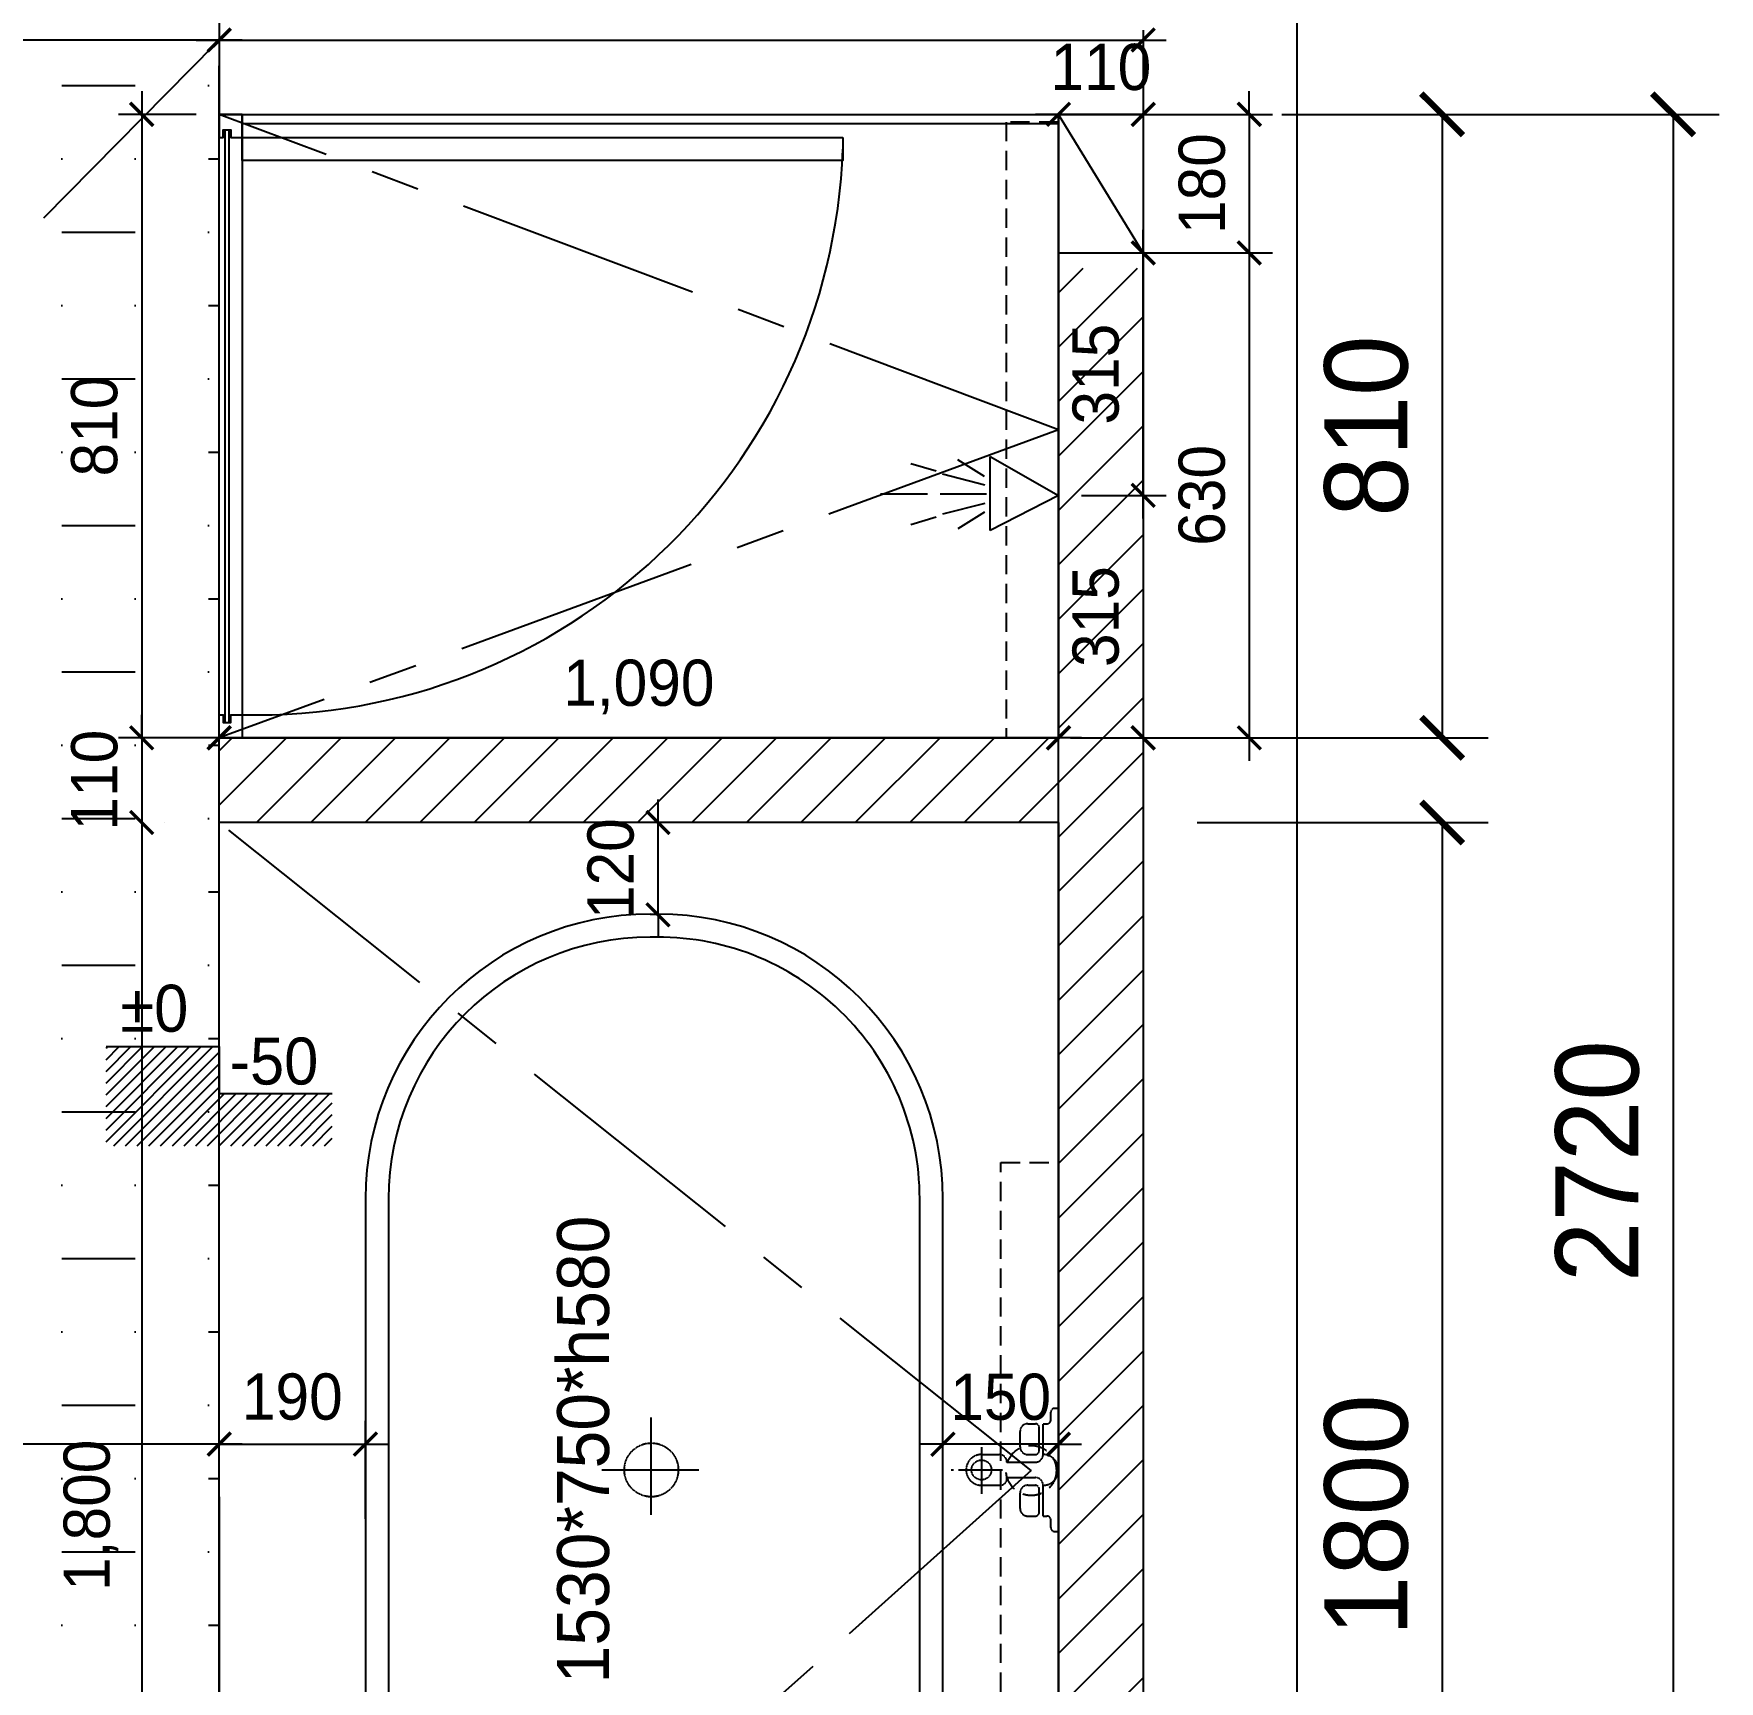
# Model space of a CAD drawing. Header units: millimetres. Extents: x 217202 to 745838, y -6815 to 171372.
# Drawn here: x 342102 to 344291, y 68793 to 70933 of the extents above; entities that cross this region are included whole.
import ezdxf

# ---------------------------------------------------------------- set-up
doc = ezdxf.new("R2010")
doc.units = ezdxf.units.MM
doc.header["$PDMODE"] = 3
doc.linetypes.add('CENTER', pattern=[50.8, 31.75, -6.35, 6.35, -6.35])
doc.linetypes.add('DASHED', pattern=[0.75, 0.5, -0.25])
doc.layers.get('DEFPOINTS').update_dxf_attribs({"color": 248})
for name, color, linetype in [('0-ELC TEXT', 7, 'Continuous'), ('03-WAL NEW', 3, 'Continuous'), ('06-FUR', 6, 'Continuous'), ('06-LIGHT', 4, 'Continuous'), ('07-DIM', 5, 'Continuous'), ('BATH', 4, 'Continuous'), ('C-WALL1', 2, 'Continuous'), ('CO-BATH', 6, 'Continuous'), ('FUR', 8, 'DASHED'), ('HAT', 5, 'Continuous'), ('TOILET-1', 6, 'Continuous'), ('도면층4', 4, 'Continuous')]:
    doc.layers.add(name, color=color, linetype=linetype)
doc.styles.add('HY 울릉도 L', font='')
doc.styles.add('YOURNAME', font='HY울릉도M.TTF')
doc.styles.add('코레일둥고', font='Korail_Round_Gothic_Medium.ttf')
doc.styles.get('HY 울릉도 L').set_extended_font_data('HY울릉도L')
doc.dimstyles.new('30', dxfattribs={"dimscale": 30, "dimtxt": 2, "dimasz": 1, "dimexe": 1, "dimexo": 1, "dimgap": 1, "dimtad": 1, "dimdec": 0, "dimrnd": 0.05, "dimdsep": 46, "dimlunit": 6, "dimtxsty": 'HY 울릉도 L', "dimblk": 'ARCHTICK', "dimcen": 2.5, "dimdle": 1, "dimclrd": 133, "dimclre": 133, "dimclrt": 30, "dimadec": 0, "dimazin": 0, "dimtfac": 1, "dimtdec": 0, "dimtix": 1, "dimtmove": 2, "dimatfit": 3, "dimldrblk": 'ARCHTICK', "dimfxl": 1, "dimlwd": -1, "dimlwe": -1, "dimarcsym": 0})
doc.dimstyles.new('YOURNAME-60', dxfattribs={"dimscale": 60, "dimtxt": 1.8, "dimasz": 0.9, "dimexe": 1, "dimexo": 3, "dimgap": 0.7, "dimtad": 1, "dimdec": 0, "dimzin": 0, "dimdsep": 46, "dimtxsty": 'YOURNAME', "dimblk": 'ARCHTICK', "dimcen": 0, "dimclrd": 1, "dimclre": 1, "dimclrt": 7, "dimadec": 0, "dimazin": 0, "dimtfac": 1, "dimtdec": 0, "dimtix": 1, "dimtmove": 2, "dimatfit": 3, "dimldrblk": 'ARCHTICK', "dimfxl": 1, "dimtolj": 1, "dimtzin": 0, "dimarcsym": 0})

# ---------------------------------------------------------------- blocks, each defined once
blk = doc.blocks.new('_ArchTick')
at = {"color": 0, "linetype": 'ByBlock', "const_width": 0.15}
blk.add_lwpolyline([(-0.5, -0.5), (0.5, 0.5)], dxfattribs=at)
blk = doc.blocks.new('*D115')
at = {"layer": '06-FUR', "color": 133, "transparency": 16777216}
for p, q in [((342342.7, 70937.9), (342342.7, 70895.2)), ((343542.7, 70937.9), (343542.7, 70895.2)), ((342312.7, 70925.2), (343572.7, 70925.2))]:
    blk.add_line(p, q, dxfattribs=at)
at = {"layer": 'DEFPOINTS', "color": 0, "transparency": 16777216}
for p in [(342342.7, 70967.9), (343542.7, 70967.9), (343542.7, 70925.2)]:
    blk.add_point(p, dxfattribs=at)
at = {"layer": '06-FUR', "color": 133, "transparency": 16777216, "xscale": 30, "yscale": 30, "zscale": 30, "rotation": 180}
blk.add_blockref('_ArchTick', (342342.7, 70925.2), dxfattribs=at)
at = {"layer": '06-FUR', "color": 133, "transparency": 16777216, "xscale": 30, "yscale": 30, "zscale": 30}
blk.add_blockref('_ArchTick', (343542.7, 70925.2), dxfattribs=at)
at = {"layer": '06-FUR', "color": 30, "transparency": 16777216, "insert": (342942.7, 70991.1), "char_height": 60, "attachment_point": 5, "style": 'HY 울릉도 L'}
blk.add_mtext('1,200', dxfattribs=at)
blk = doc.blocks.new('*D105')
at = {"layer": '06-FUR', "color": 133, "transparency": 16777216}
for p, q in [((341642.7, 70955.2), (341642.7, 70955.2)), ((342342.7, 70937.9), (342342.7, 70895.2)), ((342372.7, 70925.2), (341612.7, 70925.2))]:
    blk.add_line(p, q, dxfattribs=at)
at = {"layer": 'DEFPOINTS', "color": 0, "transparency": 16777216}
for p in [(342342.7, 70967.9), (341642.7, 70925.2), (341642.7, 70925.2)]:
    blk.add_point(p, dxfattribs=at)
at = {"layer": '06-FUR', "color": 133, "transparency": 16777216, "xscale": 30, "yscale": 30, "zscale": 30, "rotation": 180}
blk.add_blockref('_ArchTick', (341642.7, 70925.2), dxfattribs=at)
at = {"layer": '06-FUR', "color": 133, "transparency": 16777216, "xscale": 30, "yscale": 30, "zscale": 30}
blk.add_blockref('_ArchTick', (342342.7, 70925.2), dxfattribs=at)
at = {"layer": '06-FUR', "color": 30, "transparency": 16777216, "insert": (341992.7, 70986.4), "char_height": 60, "attachment_point": 5, "style": 'HY 울릉도 L'}
blk.add_mtext('700', dxfattribs=at)
blk = doc.blocks.new('AC-8')
at = {"layer": 'BATH'}
for p, q in [((-50.8, 54), (-0.1, 142.7)), ((-0.1, 142.7), (45.4, 54)), ((45.4, 54), (-50.8, 54)), ((-24.7, 46.5), (-46.3, 12.2)), ((-13.5, 47.3), (-27.7, -7.9)), ((-1.6, 49.5), (-1.6, -10.8)), ((10.4, 47.3), (24.5, -7.9)), ((21.6, 46.5), (43.2, 12.2)), ((-31.4, -16.2), (-41.1, -49)), ((28.3, -16.2), (38, -49)), ((-1.6, -27.3), (-1.6, -88.5))]:
    blk.add_line(p, q, dxfattribs=at)
blk = doc.blocks.new('*D106')
at = {"layer": 'DEFPOINTS', "color": 0, "transparency": 16777216}
for p in [(343542.7, 70828.6), (343542.7, 68108.6), (344230.9, 68108.6)]:
    blk.add_point(p, dxfattribs=at)
at = {"layer": 'HAT', "color": 1, "lineweight": -2, "transparency": 16777216}
for p, q in [((343722.7, 70828.6), (344290.9, 70828.6)), ((344230.9, 70828.6), (344230.9, 68108.6)), ((343722.7, 68108.6), (344290.9, 68108.6))]:
    blk.add_line(p, q, dxfattribs=at)
at = {"layer": 'HAT', "color": 1, "lineweight": -2, "transparency": 16777216, "xscale": 54, "yscale": 54, "zscale": 54}
for p, rotation in [((344230.9, 70828.6), 90), ((344230.9, 68108.6), 270)]:
    blk.add_blockref('_ArchTick', p, dxfattribs=dict(at, rotation=rotation))
at = {"layer": 'HAT', "color": 7, "transparency": 16777216, "insert": (344132.7, 69468.6), "char_height": 108, "attachment_point": 5, "rotation": 90, "style": 'YOURNAME'}
blk.add_mtext('\\A1;2720', dxfattribs=at)
blk = doc.blocks.new('*D107')
at = {"layer": 'DEFPOINTS', "color": 0, "transparency": 16777216}
for p in [(343542.7, 70828.6), (343268.3, 70018.6), (343930.9, 70018.6)]:
    blk.add_point(p, dxfattribs=at)
at = {"layer": 'HAT', "color": 1, "lineweight": -2, "transparency": 16777216}
for p, q in [((343722.7, 70828.6), (343990.9, 70828.6)), ((343930.9, 70828.6), (343930.9, 70018.6)), ((343448.3, 70018.6), (343990.9, 70018.6))]:
    blk.add_line(p, q, dxfattribs=at)
at = {"layer": 'HAT', "color": 1, "lineweight": -2, "transparency": 16777216, "xscale": 54, "yscale": 54, "zscale": 54}
for p, rotation in [((343930.9, 70828.6), 90), ((343930.9, 70018.6), 270)]:
    blk.add_blockref('_ArchTick', p, dxfattribs=dict(at, rotation=rotation))
at = {"layer": 'HAT', "color": 7, "transparency": 16777216, "insert": (343832.7, 70423.6), "char_height": 108, "attachment_point": 5, "rotation": 90, "style": 'YOURNAME'}
blk.add_mtext('\\A1;810', dxfattribs=at)
blk = doc.blocks.new('*D108')
at = {"layer": 'DEFPOINTS', "color": 0, "transparency": 16777216}
for p in [(343432.7, 69908.6), (343542.7, 68108.6), (343930.9, 68108.6)]:
    blk.add_point(p, dxfattribs=at)
at = {"layer": 'HAT', "color": 1, "lineweight": -2, "transparency": 16777216}
for p, q in [((343612.7, 69908.6), (343990.9, 69908.6)), ((343930.9, 69908.6), (343930.9, 68108.6)), ((343722.7, 68108.6), (343990.9, 68108.6))]:
    blk.add_line(p, q, dxfattribs=at)
at = {"layer": 'HAT', "color": 1, "lineweight": -2, "transparency": 16777216, "xscale": 54, "yscale": 54, "zscale": 54}
for p, rotation in [((343930.9, 69908.6), 90), ((343930.9, 68108.6), 270)]:
    blk.add_blockref('_ArchTick', p, dxfattribs=dict(at, rotation=rotation))
at = {"layer": 'HAT', "color": 7, "transparency": 16777216, "insert": (343832.7, 69008.6), "char_height": 108, "attachment_point": 5, "rotation": 90, "style": 'YOURNAME'}
blk.add_mtext('\\A1;1800', dxfattribs=at)
blk = doc.blocks.new('*D119')
at = {"layer": '06-FUR', "color": 133, "transparency": 16777216}
for p, q in [((342242, 69938.6), (342242, 68078.6)), ((342272, 69908.6), (342272, 69908.6)), ((342312.7, 68108.6), (342212, 68108.6))]:
    blk.add_line(p, q, dxfattribs=at)
at = {"layer": 'DEFPOINTS', "color": 0, "transparency": 16777216}
for p in [(342242, 69908.6), (342242, 68108.6), (342342.7, 68108.6)]:
    blk.add_point(p, dxfattribs=at)
at = {"layer": '06-FUR', "color": 133, "transparency": 16777216, "xscale": 30, "yscale": 30, "zscale": 30}
for p, rotation in [((342242, 69908.6), 90), ((342242, 68108.6), 270)]:
    blk.add_blockref('_ArchTick', p, dxfattribs=dict(at, rotation=rotation))
at = {"layer": '06-FUR', "color": 30, "transparency": 16777216, "insert": (342176.1, 69008.6), "char_height": 60, "attachment_point": 5, "rotation": 90, "style": 'HY 울릉도 L'}
blk.add_mtext('1,800', dxfattribs=at)
blk = doc.blocks.new('*D121')
at = {"layer": '06-FUR', "color": 133, "transparency": 16777216}
for p, q in [((342242, 70858.6), (342242, 69988.6)), ((342312.7, 70828.6), (342212, 70828.6)), ((342312.7, 70018.6), (342212, 70018.6))]:
    blk.add_line(p, q, dxfattribs=at)
at = {"layer": 'DEFPOINTS', "color": 0, "transparency": 16777216}
for p in [(342342.7, 70828.6), (342242, 70018.6), (342342.7, 70018.6)]:
    blk.add_point(p, dxfattribs=at)
at = {"layer": '06-FUR', "color": 133, "transparency": 16777216, "xscale": 30, "yscale": 30, "zscale": 30}
for p, rotation in [((342242, 70828.6), 90), ((342242, 70018.6), 270)]:
    blk.add_blockref('_ArchTick', p, dxfattribs=dict(at, rotation=rotation))
at = {"layer": '06-FUR', "color": 30, "transparency": 16777216, "insert": (342180.7, 70423.6), "char_height": 60, "attachment_point": 5, "rotation": 90, "style": 'HY 울릉도 L'}
blk.add_mtext('810', dxfattribs=at)
blk = doc.blocks.new('*D122')
at = {"layer": '06-FUR', "color": 133, "transparency": 16777216}
for p, q in [((343432.7, 70828.6), (343402.7, 70828.6)), ((343432.7, 70828.6), (343542.7, 70828.6)), ((343542.7, 70828.6), (343572.7, 70828.6))]:
    blk.add_line(p, q, dxfattribs=at)
at = {"layer": 'DEFPOINTS', "color": 0, "transparency": 16777216}
for p in [(343432.7, 70828.6), (343542.7, 70828.6), (343542.7, 70828.6)]:
    blk.add_point(p, dxfattribs=at)
at = {"layer": '06-FUR', "color": 133, "transparency": 16777216, "xscale": 30, "yscale": 30, "zscale": 30}
blk.add_blockref('_ArchTick', (343432.7, 70828.6), dxfattribs=at)
at = {"layer": '06-FUR', "color": 133, "transparency": 16777216, "xscale": 30, "yscale": 30, "zscale": 30, "rotation": 180}
blk.add_blockref('_ArchTick', (343542.7, 70828.6), dxfattribs=at)
at = {"layer": '06-FUR', "color": 30, "transparency": 16777216, "insert": (343487.7, 70889.8), "char_height": 60, "attachment_point": 5, "style": 'HY 울릉도 L'}
blk.add_mtext('110', dxfattribs=at)
blk = doc.blocks.new('*D125')
at = {"layer": '06-FUR', "color": 133, "transparency": 16777216}
for p, q in [((342342.7, 69938.6), (342342.7, 70048.6)), ((343432.7, 69938.6), (343432.7, 70048.6)), ((343462.7, 70018.6), (342312.7, 70018.6))]:
    blk.add_line(p, q, dxfattribs=at)
at = {"layer": 'DEFPOINTS', "color": 0, "transparency": 16777216}
for p in [(342342.7, 70018.6), (342342.7, 69908.6), (343432.7, 69908.6)]:
    blk.add_point(p, dxfattribs=at)
at = {"layer": '06-FUR', "color": 133, "transparency": 16777216, "xscale": 30, "yscale": 30, "zscale": 30, "rotation": 180}
blk.add_blockref('_ArchTick', (342342.7, 70018.6), dxfattribs=at)
at = {"layer": '06-FUR', "color": 133, "transparency": 16777216, "xscale": 30, "yscale": 30, "zscale": 30}
blk.add_blockref('_ArchTick', (343432.7, 70018.6), dxfattribs=at)
at = {"layer": '06-FUR', "color": 30, "transparency": 16777216, "insert": (342887.7, 70084.6), "char_height": 60, "attachment_point": 5, "style": 'HY 울릉도 L'}
blk.add_mtext('1,090', dxfattribs=at)
blk = doc.blocks.new('*D109')
at = {"layer": '06-FUR', "color": 133, "transparency": 16777216}
for p, q in [((342242, 70018.6), (342242, 70048.6)), ((342242, 70018.6), (342242, 69908.6)), ((342272, 70018.6), (342272, 70018.6)), ((342242, 69908.6), (342242, 69878.6)), ((342272, 69908.6), (342272, 69908.6))]:
    blk.add_line(p, q, dxfattribs=at)
at = {"layer": 'DEFPOINTS', "color": 0, "transparency": 16777216}
for p in [(342242, 70018.6), (342242, 69908.6), (342242, 69908.6)]:
    blk.add_point(p, dxfattribs=at)
at = {"layer": '06-FUR', "color": 133, "transparency": 16777216, "xscale": 30, "yscale": 30, "zscale": 30}
for p, rotation in [((342242, 70018.6), 270), ((342242, 69908.6), 90)]:
    blk.add_blockref('_ArchTick', p, dxfattribs=dict(at, rotation=rotation))
at = {"layer": '06-FUR', "color": 30, "transparency": 16777216, "insert": (342180.8, 69963.6), "char_height": 60, "attachment_point": 5, "rotation": 90, "style": 'HY 울릉도 L'}
blk.add_mtext('110', dxfattribs=at)
blk = doc.blocks.new('*D128')
at = {"layer": '06-FUR', "color": 133, "transparency": 16777216}
blk.add_line((342372.7, 69101.1), (341567.7, 69101.1), dxfattribs=at)
at = {"layer": 'DEFPOINTS', "color": 0, "transparency": 16777216}
for p in [(341597.7, 69101.1), (341597.7, 69101.1), (342342.7, 69101.1)]:
    blk.add_point(p, dxfattribs=at)
at = {"layer": '06-FUR', "color": 133, "transparency": 16777216, "xscale": 30, "yscale": 30, "zscale": 30, "rotation": 180}
blk.add_blockref('_ArchTick', (341597.7, 69101.1), dxfattribs=at)
at = {"layer": '06-FUR', "color": 133, "transparency": 16777216, "xscale": 30, "yscale": 30, "zscale": 30}
blk.add_blockref('_ArchTick', (342342.7, 69101.1), dxfattribs=at)
at = {"layer": '06-FUR', "color": 30, "transparency": 16777216, "insert": (341970.2, 69161.8), "char_height": 60, "attachment_point": 5, "style": 'HY 울릉도 L'}
blk.add_mtext('745', dxfattribs=at)
blk = doc.blocks.new('*D130')
at = {"layer": '06-FUR', "color": 133, "transparency": 16777216}
for p, q in [((342342.7, 69003.8), (342342.7, 69131.1)), ((342532.6, 69003.8), (342532.6, 69131.1)), ((342342.7, 69101.1), (342312.7, 69101.1)), ((342342.7, 69101.1), (342532.6, 69101.1)), ((342532.6, 69101.1), (342562.6, 69101.1))]:
    blk.add_line(p, q, dxfattribs=at)
at = {"layer": 'DEFPOINTS', "color": 0, "transparency": 16777216}
for p in [(342532.6, 69101.1), (342342.7, 68973.8), (342532.6, 68973.8)]:
    blk.add_point(p, dxfattribs=at)
at = {"layer": '06-FUR', "color": 133, "transparency": 16777216, "xscale": 30, "yscale": 30, "zscale": 30}
blk.add_blockref('_ArchTick', (342342.7, 69101.1), dxfattribs=at)
at = {"layer": '06-FUR', "color": 133, "transparency": 16777216, "xscale": 30, "yscale": 30, "zscale": 30, "rotation": 180}
blk.add_blockref('_ArchTick', (342532.6, 69101.1), dxfattribs=at)
at = {"layer": '06-FUR', "color": 30, "transparency": 16777216, "insert": (342437.6, 69162.4), "char_height": 60, "attachment_point": 5, "style": 'HY 울릉도 L'}
blk.add_mtext('190', dxfattribs=at)
blk = doc.blocks.new('*D132')
at = {"layer": '06-FUR', "color": 133, "transparency": 16777216}
for p, q in [((343680.5, 70678.6), (343680.5, 69988.6)), ((343710.5, 70648.6), (343710.5, 70648.6)), ((343462.7, 70018.6), (343710.5, 70018.6))]:
    blk.add_line(p, q, dxfattribs=at)
at = {"layer": 'DEFPOINTS', "color": 0, "transparency": 16777216}
for p in [(343680.5, 70648.6), (343432.7, 70018.6), (343680.5, 70018.6)]:
    blk.add_point(p, dxfattribs=at)
at = {"layer": '06-FUR', "color": 133, "transparency": 16777216, "xscale": 30, "yscale": 30, "zscale": 30}
for p, rotation in [((343680.5, 70648.6), 90), ((343680.5, 70018.6), 270)]:
    blk.add_blockref('_ArchTick', p, dxfattribs=dict(at, rotation=rotation))
at = {"layer": '06-FUR', "color": 30, "transparency": 16777216, "insert": (343619.1, 70333.6), "char_height": 60, "attachment_point": 5, "rotation": 90, "style": 'HY 울릉도 L'}
blk.add_mtext('630', dxfattribs=at)
blk = doc.blocks.new('*D133')
at = {"layer": '06-FUR', "color": 133, "transparency": 16777216}
for p, q in [((343432.7, 69027.3), (343432.7, 69130.8)), ((343282.6, 69100.8), (343252.6, 69100.8)), ((343432.7, 69100.8), (343282.6, 69100.8)), ((343432.7, 69100.8), (343462.7, 69100.8))]:
    blk.add_line(p, q, dxfattribs=at)
at = {"layer": 'DEFPOINTS', "color": 0, "transparency": 16777216}
for p in [(343282.6, 69100.8), (343282.6, 69100.8), (343432.7, 68997.3)]:
    blk.add_point(p, dxfattribs=at)
at = {"layer": '06-FUR', "color": 133, "transparency": 16777216, "xscale": 30, "yscale": 30, "zscale": 30}
blk.add_blockref('_ArchTick', (343282.6, 69100.8), dxfattribs=at)
at = {"layer": '06-FUR', "color": 133, "transparency": 16777216, "xscale": 30, "yscale": 30, "zscale": 30, "rotation": 180}
blk.add_blockref('_ArchTick', (343432.7, 69100.8), dxfattribs=at)
at = {"layer": '06-FUR', "color": 30, "transparency": 16777216, "insert": (343357.6, 69162.1), "char_height": 60, "attachment_point": 5, "style": 'HY 울릉도 L'}
blk.add_mtext('150', dxfattribs=at)
blk = doc.blocks.new('*D134')
at = {"layer": '06-FUR', "color": 133, "transparency": 16777216}
for p, q in [((342912.6, 69908.6), (342912.6, 69938.6)), ((342912.6, 69788.6), (342912.6, 69908.6)), ((342942.6, 69908.6), (342942.6, 69908.6)), ((342912.6, 69788.6), (342912.6, 69758.6)), ((342942.6, 69788.6), (342942.6, 69788.6))]:
    blk.add_line(p, q, dxfattribs=at)
at = {"layer": 'DEFPOINTS', "color": 0, "transparency": 16777216}
for p in [(342912.6, 69908.6), (342912.6, 69908.6), (342912.6, 69788.6)]:
    blk.add_point(p, dxfattribs=at)
at = {"layer": '06-FUR', "color": 133, "transparency": 16777216, "xscale": 30, "yscale": 30, "zscale": 30}
for p, rotation in [((342912.6, 69908.6), 270), ((342912.6, 69788.6), 90)]:
    blk.add_blockref('_ArchTick', p, dxfattribs=dict(at, rotation=rotation))
at = {"layer": '06-FUR', "color": 30, "transparency": 16777216, "insert": (342851.3, 69848.6), "char_height": 60, "attachment_point": 5, "rotation": 90, "style": 'HY 울릉도 L'}
blk.add_mtext('120', dxfattribs=at)
blk = doc.blocks.new('*D135')
at = {"layer": '06-FUR', "color": 133, "transparency": 16777216}
for p, q in [((343680.5, 70828.6), (343680.5, 70858.6)), ((343572.7, 70828.6), (343710.5, 70828.6)), ((343680.5, 70828.6), (343680.5, 70648.6)), ((343572.7, 70648.6), (343710.5, 70648.6)), ((343680.5, 70648.6), (343680.5, 70618.6))]:
    blk.add_line(p, q, dxfattribs=at)
at = {"layer": 'DEFPOINTS', "color": 0, "transparency": 16777216}
for p in [(343542.7, 70828.6), (343542.7, 70648.6), (343680.5, 70648.6)]:
    blk.add_point(p, dxfattribs=at)
at = {"layer": '06-FUR', "color": 133, "transparency": 16777216, "xscale": 30, "yscale": 30, "zscale": 30}
for p, rotation in [((343680.5, 70828.6), 270), ((343680.5, 70648.6), 90)]:
    blk.add_blockref('_ArchTick', p, dxfattribs=dict(at, rotation=rotation))
at = {"layer": '06-FUR', "color": 30, "transparency": 16777216, "insert": (343619.2, 70738.6), "char_height": 60, "attachment_point": 5, "rotation": 90, "style": 'HY 울릉도 L'}
blk.add_mtext('180', dxfattribs=at)
blk = doc.blocks.new('*D136')
at = {"layer": '06-FUR', "color": 133, "transparency": 16777216}
for p, q in [((343542.7, 70303.6), (343542.7, 70678.6)), ((343462.7, 70648.6), (343572.7, 70648.6)), ((343462.7, 70333.6), (343572.7, 70333.6))]:
    blk.add_line(p, q, dxfattribs=at)
at = {"layer": 'DEFPOINTS', "color": 0, "transparency": 16777216}
for p in [(343432.7, 70648.6), (343542.7, 70648.6), (343432.7, 70333.6)]:
    blk.add_point(p, dxfattribs=at)
at = {"layer": '06-FUR', "color": 133, "transparency": 16777216, "xscale": 30, "yscale": 30, "zscale": 30}
for p, rotation in [((343542.7, 70648.6), 90), ((343542.7, 70333.6), 270)]:
    blk.add_blockref('_ArchTick', p, dxfattribs=dict(at, rotation=rotation))
at = {"layer": '06-FUR', "color": 30, "transparency": 16777216, "insert": (343481.3, 70491.1), "char_height": 60, "attachment_point": 5, "rotation": 90, "style": 'HY 울릉도 L'}
blk.add_mtext('315', dxfattribs=at)
blk = doc.blocks.new('*D137')
at = {"layer": '06-FUR', "color": 133, "transparency": 16777216}
for p, q in [((343542.7, 70363.6), (343542.7, 69988.6)), ((343462.7, 70333.6), (343572.7, 70333.6)), ((343462.7, 70018.6), (343572.7, 70018.6))]:
    blk.add_line(p, q, dxfattribs=at)
at = {"layer": 'DEFPOINTS', "color": 0, "transparency": 16777216}
for p in [(343432.7, 70333.6), (343432.7, 70018.6), (343542.7, 70018.6)]:
    blk.add_point(p, dxfattribs=at)
at = {"layer": '06-FUR', "color": 133, "transparency": 16777216, "xscale": 30, "yscale": 30, "zscale": 30}
for p, rotation in [((343542.7, 70333.6), 90), ((343542.7, 70018.6), 270)]:
    blk.add_blockref('_ArchTick', p, dxfattribs=dict(at, rotation=rotation))
at = {"layer": '06-FUR', "color": 30, "transparency": 16777216, "insert": (343481.3, 70176.1), "char_height": 60, "attachment_point": 5, "rotation": 90, "style": 'HY 울릉도 L'}
blk.add_mtext('315', dxfattribs=at)

msp = doc.modelspace()

# ---------------------------------------------------------------- hatches: boundary and pattern name
h = msp.add_hatch()
h.set_pattern_fill('ANSI31', color=8, scale=3.388004, angle=180)
h.set_pattern_definition([(225, (247192.658, -39352.676), (7.60628565, -7.60628565), [])])
h.paths.add_polyline_path([(342195.7, 69617.4), (342342.7, 69617.4), (342342.7, 69556.4), (342489.6, 69556.4), (342489.6, 69488.7), (342195.7, 69488.7)])
at = {"layer": '03-WAL NEW'}
h = msp.add_hatch(dxfattribs=at)
h.set_pattern_fill('_USER', color=8, scale=50, angle=45, pattern_type=0)
h.set_pattern_definition([(45, (35248.063, 0), (-35.355339, 35.355339), [])])
h.paths.add_polyline_path([(343542.7, 70628.6), (343432.7, 70628.6), (343432.7, 70018.6), (342342.7, 70018.6), (342342.7, 69908.6), (343432.7, 69908.6), (343432.7, 68108.6), (343542.7, 68108.6)])
at = {"layer": 'TOILET-1'}
h = msp.add_hatch(dxfattribs=at)
h.set_pattern_fill('MUDST', color=8, scale=15)
h.paths.add_polyline_path([(342342.7, 70891.7), (342342.7, 70937.6), (342312.7, 70937.6), (341654.7, 70937.6), (341654.7, 70816.6), (341167.7, 70816.6), (341167.7, 70749.3), (341167.7, 70646), (341225.5, 70644.6, -0.407252), (341240.1, 70629.6, -0.420239), (341257.5, 70644, -0.003215), (341285.8, 70643.2, -0.200323), (341300.2, 70648.5, -0.036121), (341616.5, 70612.7, -0.292078), (341701.8, 70507.9, -0.036235), (341706, 70449.3, -0.036235), (341701.8, 70390.7, -0.292078), (341616.5, 70285.9, -0.036121), (341300.2, 70250, -0.200323), (341285.8, 70255.4, -0.003215), (341257.5, 70254.6, -0.420239), (341240.1, 70268.9, -0.407252), (341225.5, 70253.9), (341167.7, 70252.6), (341167.7, 70149.3), (341167.7, 70008.6), (341297.7, 70008.6, -0.414214), (341597.7, 69708.6), (341597.7, 69020.6), (341604.7, 69020.6), (341604.7, 68534.8), (341622.7, 68534.8), (341622.7, 68783.6), (341652.7, 68783.6), (341652.7, 68783, -0.401154), (342297.7, 68108.6), (342327.7, 68108.6), (342327.7, 68120.6), (342342.7, 68120.6)])
h.paths.add_polyline_path([(341652.7, 68783), (341652.7, 68108.6), (342297.7, 68108.6, 0.401154)], flags=17)
h.paths.add_polyline_path([(341622.7, 68534.8), (341604.7, 68534.8), (341604.7, 68108.6), (341622.7, 68108.6)], flags=17)

# ---------------------------------------------------------------- linework, layer by layer
at = {"layer": '06-LIGHT'}
msp.add_lwpolyline([(342195.7, 69617.4), (342342.7, 69617.4), (342342.7, 69556.4), (342489.6, 69556.4)], dxfattribs=at)
at = {"layer": '07-DIM'}
msp.add_line((342372.7, 70816.6), (343432.7, 70816.6), dxfattribs=at)
at = {"layer": 'C-WALL1'}
for p, q in [((343742.2, 72378.1), (343742.2, 67908.6)), ((342342.7, 71046.6), (342342.7, 70828.6)), ((342342.7, 70828.6), (343542.7, 70828.6))]:
    msp.add_line(p, q, dxfattribs=at)
at = {"layer": 'CO-BATH'}
for p, q in [((342350.2, 70808.6), (342350.2, 70038.6)), ((342355.2, 70808.6), (342355.2, 70038.6))]:
    msp.add_line(p, q, dxfattribs=at)
at = {"layer": 'CO-BATH', "color": 8}
for points in [[(342342.7, 70828.6), (342372.7, 70828.6), (342372.7, 70018.6), (342342.7, 70018.6)], [(343152.7, 70798.6), (343152.7, 70768.6), (342372.7, 70768.6), (342372.7, 70798.6)]]:
    msp.add_lwpolyline(points, close=True, dxfattribs=at)
at = {"layer": 'CO-BATH'}
for points in [[(342342.7, 70828.6), (342342.7, 70798.6), (342347.7, 70798.6), (342347.7, 70808.6), (342357.7, 70808.6), (342357.7, 70798.6), (342372.7, 70798.6), (342372.7, 70828.6)], [(342342.7, 70018.6), (342342.7, 70048.6), (342347.7, 70048.6), (342347.7, 70038.6), (342357.7, 70038.6), (342357.7, 70048.6), (342372.7, 70048.6), (342372.7, 70018.6)]]:
    msp.add_lwpolyline(points, close=True, dxfattribs=at)
at = {"layer": 'FUR'}
for p, q in [((343742.2, 72378.1), (343742.2, 60753.4)), ((343542.7, 70908.6), (343542.7, 61032.9)), ((342903.9, 69009.1), (342903.9, 69135.4)), ((343422.7, 69132.5), (343422.7, 69142.5)), ((343427.7, 69147.5), (343432.7, 69147.5)), ((343382.7, 69097.5), (343382.7, 69117.5)), ((343392.7, 69127.5), (343402.7, 69127.5)), ((343407.7, 69092.5), (343407.7, 69122.5)), ((343412.7, 69127.5), (343417.7, 69127.5)), ((343412.7, 69087.5), (343412.7, 69127.5)), ((343332.7, 69097), (343332.7, 69036.5)), ((342839.7, 69067.5), (342965.4, 69067.5)), ((343293.4, 69067.5), (343296.2, 69067.5)), ((343302.7, 69067.5), (343359.9, 69067.5)), ((343332.7, 69087.5), (343355.8, 69087.5)), ((343365.8, 69077.5), (343402.7, 69077.5)), ((343392.7, 69087.5), (343402.7, 69087.5)), ((343332.7, 69047.5), (343356.8, 69047.5)), ((343365.8, 69057.5), (343402.7, 69057.5)), ((343365.8, 69056.5), (343365.8, 69057.5)), ((343392.7, 69047.5), (343402.7, 69047.5)), ((343412.7, 69007.5), (343412.7, 69047.5)), ((343382.7, 69017.5), (343382.7, 69037.5)), ((343407.7, 69012.5), (343407.7, 69042.5)), ((343392.7, 69007.5), (343402.7, 69007.5)), ((343412.7, 69007.5), (343417.7, 69007.5)), ((343422.7, 68992.5), (343422.7, 69002.5)), ((343427.7, 68987.5), (343432.7, 68987.5)), ((343432.7, 68828.6), (343432.7, 68988.6))]:
    msp.add_line(p, q, dxfattribs=at)
at = {"layer": 'FUR', "linetype": 'CENTER', "ltscale": 10}
for p, q in [((341045.1, 69608.6), (342342.7, 70925.2)), ((343432.7, 70418.6), (342342.7, 70828.6)), ((343432.7, 70418.6), (342342.7, 70018.6)), ((343397.3, 69066.7), (342342.7, 69908.6)), ((343397.3, 69066.7), (342342.7, 68120.6))]:
    msp.add_line(p, q, dxfattribs=at)
at = {"layer": 'FUR', "ltscale": 50}
for points in [[(343364.7, 70818.6), (343364.7, 70018.6), (343432.7, 70018.6), (343432.7, 70818.6)], [(343432.7, 69466.7), (343432.7, 68666.7), (343357.7, 68666.7), (343357.7, 69466.7)]]:
    msp.add_lwpolyline(points, close=True, dxfattribs=at)
at = {"layer": 'FUR'}
for centre, radius in [((342903.9, 69067.5), 35), ((343332.7, 69067.5), 12.9)]:
    msp.add_circle(centre, radius, dxfattribs=at)
at = {"layer": 'FUR', "ltscale": 50}
msp.add_circle((343397.3, 69066.7), 32.6, dxfattribs=at)
at = {"layer": 'FUR'}
for centre, radius, start, end in [((343417.7, 69132.5), 5, 270, 0), ((343427.7, 69142.5), 5, 90, 180), ((343392.7, 69117.5), 10, 90, 180), ((343402.7, 69122.5), 5, 0, 90), ((343392.7, 69097.5), 10, 180, 270), ((343402.7, 69092.5), 5, 270, 0), ((343332.7, 69067.5), 20, 90, 180), ((343332.7, 69067.5), 20, 180, 270), ((343355.8, 69077.5), 10, 0, 90), ((343402.7, 69087.5), 10, 270, 0), ((343412.7, 69067.5), 20, 270, 90), ((343356.8, 69056.5), 9, 270, 0), ((343392.7, 69037.5), 10, 90, 180), ((343402.7, 69047.5), 10, 0, 90), ((343402.7, 69042.5), 5, 0, 90), ((343392.7, 69017.5), 10, 180, 270), ((343402.7, 69012.5), 5, 270, 0), ((343417.7, 69002.5), 5, 0, 90), ((343427.7, 68992.5), 5, 180, 270)]:
    msp.add_arc(centre, radius, start, end, dxfattribs=at)
at = {"layer": 'TOILET-1'}
for p, q in [((342342.7, 68108.6), (342342.7, 70891.7)), ((343542.7, 70828.6), (343432.7, 70828.6)), ((343432.7, 70828.6), (343432.7, 70018.6)), ((343432.7, 70018.6), (343432.7, 70828.6)), ((343432.7, 70828.6), (343432.7, 70648.6)), ((343542.7, 70648.6), (343432.7, 70828.6)), ((343432.7, 70648.6), (343542.7, 70648.6)), ((343432.7, 70648.6), (343432.7, 70018.6)), ((343432.7, 70648.6), (343432.7, 70018.6)), ((342342.7, 69908.6), (342342.7, 70018.6)), ((342342.7, 70018.6), (343432.7, 70018.6)), ((343432.7, 69908.6), (343432.7, 70018.6)), ((343432.7, 69908.6), (342342.7, 69908.6)), ((343432.7, 69908.6), (343432.7, 68108.6)), ((343432.7, 68108.6), (343432.7, 69908.6)), ((342902.6, 69789.6), (342912.6, 69789.6)), ((342532.6, 69419.6), (342532.6, 68609.6)), ((342562.6, 69419.6), (342562.6, 68609.6)), ((343252.6, 68609.6), (343252.6, 69419.6)), ((343282.6, 68609.6), (343282.6, 69419.6)), ((342342.7, 69032.5), (342342.7, 68108.6))]:
    msp.add_line(p, q, dxfattribs=at)
for centre, radius, start, end in [((342390, 70811.6), 763.2, 268.7027, 357.8946), ((342902.6, 69419.6), 370, 90, 180), ((342912.6, 69419.6), 370, 0, 90), ((342902.6, 69419.6), 340, 90, 180), ((342912.3, 69419.5), 340.2, 0.0167, 91.644)]:
    msp.add_arc(centre, radius, start, end, dxfattribs=at)

# ---------------------------------------------------------------- block references
at = {"layer": 'C-WALL1', "rotation": 270}
msp.add_blockref('AC-8', (343289.9, 70333.5), dxfattribs=at)

# ---------------------------------------------------------------- texts
at = {"layer": '0-ELC TEXT', "insert": (342781.6, 68596.5), "char_height": 67.372, "attachment_point": 1, "rotation": 90, "style": '코레일둥고'}
msp.add_mtext_dynamic_manual_height_columns('{\\fGulim|b0|i0|c129|p50;욕조 1530*750*h580}', width=908.772, gutter_width=3748.8, heights=[0], dxfattribs=at)
at = {"layer": '도면층4', "style": '코레일둥고'}
for s, p in [('%%P0', (342214.4, 69636.8)), ('-50', (342356.1, 69568.2))]:
    msp.add_text(s, height=60.98, dxfattribs=at).set_placement(p)

# ---------------------------------------------------------------- dimensions: what is measured, and where the dimension line sits
at = {"layer": '06-FUR'}
for base, p1, p2, picture, middle in [((341642.7, 70925.2), (342342.7, 70967.9), (341642.7, 70925.2), '*D105', (341992.7, 70986.4)), ((343542.7, 70925.2), (342342.7, 70967.9), (343542.7, 70967.9), '*D115', (342942.7, 70991.1)), ((343542.7, 70828.6), (343432.7, 70828.6), (343542.7, 70828.6), '*D122', (343487.7, 70889.8)), ((342342.7, 70018.6), (343432.7, 69908.6), (342342.7, 69908.6), '*D125', (342887.7, 70084.6)), ((341597.7, 69101.1), (342342.7, 69101.1), (341597.7, 69101.1), '*D128', (341970.2, 69161.8)), ((342532.6, 69101.1), (342342.7, 68973.8), (342532.6, 68973.8), '*D130', (342437.6, 69162.4)), ((343282.6, 69100.8), (343432.7, 68997.3), (343282.6, 69100.8), '*D133', (343357.6, 69162.1))]:
    dim = msp.add_linear_dim(base=base, p1=p1, p2=p2, dimstyle='30', override={"dimfxl": 1.25}, dxfattribs=at)
    dim.commit()
    dim.dimension.update_dxf_attribs({"geometry": picture, "text_midpoint": middle})
for base, p1, p2, picture, middle in [((342242, 70018.6), (342342.7, 70828.6), (342342.7, 70018.6), '*D121', (342180.7, 70423.6)), ((343680.5, 70648.6), (343542.7, 70828.6), (343542.7, 70648.6), '*D135', (343619.2, 70738.6)), ((343680.5, 70018.6), (343680.5, 70648.6), (343432.7, 70018.6), '*D132', (343619.1, 70333.6)), ((343542.7, 70648.6), (343432.7, 70333.6), (343432.7, 70648.6), '*D136', (343481.3, 70491.1)), ((343542.7, 70018.6), (343432.7, 70333.6), (343432.7, 70018.6), '*D137', (343481.3, 70176.1)), ((342242, 68108.6), (342242, 69908.6), (342342.7, 68108.6), '*D119', (342176.1, 69008.6)), ((342912.6, 69908.6), (342912.6, 69788.6), (342912.6, 69908.6), '*D134', (342851.3, 69848.6))]:
    dim = msp.add_linear_dim(base=base, p1=p1, p2=p2, angle=90, dimstyle='30', override={"dimfxl": 1.25}, dxfattribs=at)
    dim.commit()
    dim.dimension.update_dxf_attribs({"geometry": picture, "text_midpoint": middle})
dim = msp.add_aligned_dim(p1=(342242, 70018.6), p2=(342242, 69908.6), distance=0, dimstyle='30', override={"dimfxl": 1.25}, dxfattribs=at)
dim.commit()
dim.dimension.update_dxf_attribs({"geometry": '*D109', "text_midpoint": (342180.8, 69963.6)})
at = {"layer": 'HAT'}
for base, p1, p2, angle, picture, middle in [((343930.9, 70018.6), (343542.7, 70828.6), (343268.3, 70018.6), 270, '*D107', (343832.7, 70423.6)), ((344230.9, 68108.6), (343542.7, 70828.6), (343542.7, 68108.6), 90, '*D106', (344132.7, 69468.6)), ((343930.9, 68108.6), (343432.7, 69908.6), (343542.7, 68108.6), 270, '*D108', (343832.7, 69008.6))]:
    dim = msp.add_linear_dim(base=base, p1=p1, p2=p2, angle=angle, dimstyle='YOURNAME-60', dxfattribs=at)
    dim.commit()
    dim.dimension.update_dxf_attribs({"geometry": picture, "text_midpoint": middle})

doc.saveas('drawing.dxf')
